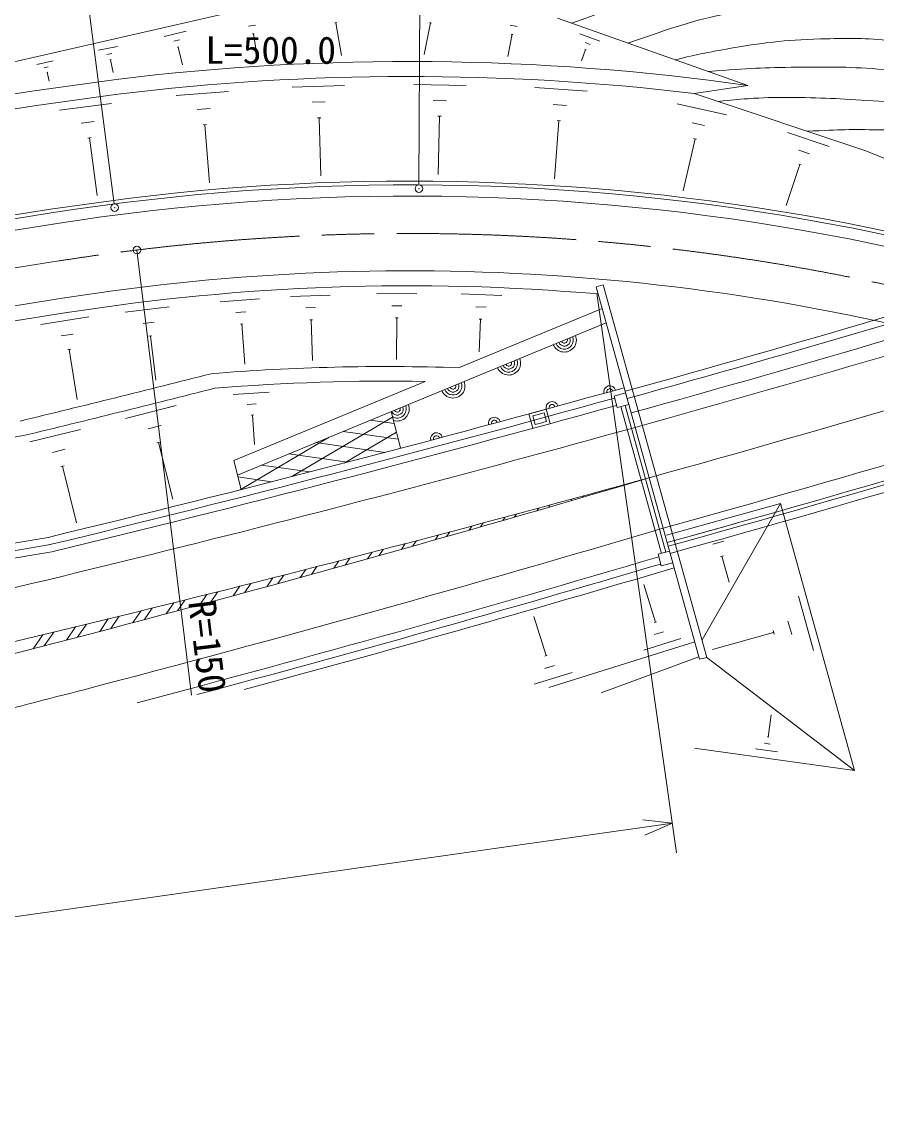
# Model space of a CAD drawing. Units: millimetres, scale not verified. Extents: x 40000 to 680000, y 20000 to 380000.
# Drawn here: x 308688 to 365852, y 266282 to 339980 of the extents above; entities that cross this region are included whole.
import ezdxf
from ezdxf.enums import TextEntityAlignment as Align

# ---------------------------------------------------------------- set-up
doc = ezdxf.new("R2010")
doc.units = ezdxf.units.MM
doc.header["$LTSCALE"] = 1000
doc.header["$PDMODE"] = 32
doc.header["$PDSIZE"] = 500
doc.linetypes.add('CHAIN', pattern=[18.5, 12, -1.5, 3.5, -1.5])
doc.layers.add('M-BGD', color=7, linetype='Continuous', lineweight=13)
doc.layers.add('M-BMK', color=2, linetype='CHAIN', lineweight=13)
doc.styles.add('@ＭＳ ゴシック', font='')
doc.styles.add('ＭＳ ゴシック', font='')
doc.styles.get('@ＭＳ ゴシック').set_extended_font_data('@MS Gothic')
doc.styles.get('ＭＳ ゴシック').set_extended_font_data('MS Gothic')

msp = doc.modelspace()

# ---------------------------------------------------------------- linework, layer by layer
at = {"layer": 'M-BGD'}
for p, q in [((335229, 329088), (335329, 352296)), ((314848, 327816), (312920, 342675)), ((302890, 336111), (321915, 340454)), ((323831, 339703), (324290, 339781)), ((329604, 339918), (329739, 339941)), ((329672, 339929), (330040, 337748)), ((335999, 339927), (335580, 337804)), ((335925, 339941), (336074, 339912)), ((341331, 339773), (341797, 339681)), ((344493, 340239), (357219, 335741)), ((318180, 339020), (319657, 339368)), ((324096, 339181), (324211, 339200)), ((324154, 339190), (324439, 337501)), ((341454, 339167), (341160, 337678)), ((341396, 339179), (341512, 339156)), ((345984, 339182), (347321, 338709)), ((313808, 338088), (315078, 338355)), ((318838, 338707), (319207, 338795)), ((319081, 338297), (319174, 338319)), ((319127, 338308), (319411, 337108)), ((346344, 338603), (346678, 338485)), ((314364, 337807), (314681, 337874)), ((346369, 338143), (346104, 337393)), ((346327, 338158), (346411, 338128)), ((309676, 337147), (310764, 337396)), ((310158, 336914), (310430, 336976)), ((314563, 337451), (314642, 337468)), ((314603, 337460), (314783, 336604)), ((309352, 335359), (314973, 336147)), ((310335, 336611), (310403, 336626)), ((310369, 336619), (310505, 336024)), ((292873, 332754), (309352, 335359)), ((319003, 335065), (322491, 335339)), ((326744, 335625), (330241, 335731)), ((334896, 335813), (338394, 335740)), ((342977, 335597), (346466, 335347)), ((353631, 335202), (357219, 335741)), ((309509, 334371), (315094, 335154)), ((328087, 334616), (328961, 334642)), ((336186, 334736), (337061, 334718)), ((353631, 335202), (365105, 331368)), ((287157, 330838), (309509, 334371)), ((311201, 334092), (314671, 334541)), ((320393, 334121), (321265, 334190)), ((344210, 334456), (345083, 334394)), ((352487, 334512), (355781, 333766)), ((312637, 333219), (313505, 333332)), ((320803, 333100), (321021, 333118)), ((328447, 333576), (328665, 333583)), ((328556, 333580), (328673, 329683)), ((336492, 333680), (336711, 333675)), ((336602, 333677), (336520, 329780)), ((344572, 333378), (344294, 329491)), ((344462, 333386), (344681, 333370)), ((353499, 333244), (354322, 333057)), ((320912, 333109), (321218, 329223)), ((359871, 332590), (362659, 331658)), ((313097, 332220), (313314, 332248)), ((313206, 332234), (313707, 328368)), ((353686, 332162), (352901, 328694)), ((353584, 332185), (353789, 332139)), ((360637, 331404), (361334, 331171)), ((365105, 331368), (384655, 323409)), ((360706, 330451), (359791, 327713)), ((360619, 330480), (360793, 330422)), ((310601, 327457), (315949, 328206)), ((247134, 317425), (310601, 327457)), ((247343, 317205), (310641, 327210)), ((247446, 316462), (310758, 326469)), ((316372, 324730), (320011, 294951)), ((347074, 322273), (347556, 322407)), ((353988, 297379), (347074, 322274)), ((347556, 322407), (354477, 297486)), ((228893, 308467), (311538, 321531)), ((321939, 321263), (324567, 321469)), ((326630, 321618), (329288, 321715)), ((332404, 321817), (335095, 321809)), ((338052, 321795), (340775, 321684)), ((347130, 321825), (352454, 284410)), ((315576, 320568), (318526, 320929)), ((322986, 320552), (323643, 320604)), ((327656, 320857), (328321, 320881)), ((333411, 321007), (334084, 321005)), ((337875, 316856), (347478, 320819)), ((339040, 320936), (339721, 320909)), ((229079, 307484), (311694, 320543)), ((309948, 319756), (313147, 320255)), ((316791, 319819), (317528, 319909)), ((323092, 309684), (347745, 319858)), ((327935, 320068), (328101, 320074)), ((328018, 320071), (328118, 317335)), ((333661, 320199), (333829, 320198)), ((333745, 320198), (333737, 317416)), ((339347, 320105), (339259, 317919)), ((339262, 320109), (339432, 320102)), ((323294, 319783), (323458, 319796)), ((323376, 319790), (323587, 317094)), ((311298, 318983), (312098, 319108)), ((317175, 318968), (317360, 318990)), ((317268, 318979), (317629, 316030)), ((311748, 318070), (311948, 318102)), ((311848, 318086), (312373, 314727)), ((322840, 310652), (335652, 315939)), ((322795, 315068), (325204, 315224)), ((348273, 314966), (348481, 314194)), ((315599, 313474), (319002, 314328)), ((323745, 314404), (324348, 314443)), ((348481, 314194), (349254, 314402)), ((351455, 304446), (348723, 314257)), ((351744, 304527), (349012, 314338)), ((324018, 313696), (324169, 313706)), ((324093, 313701), (324221, 311734)), ((326735, 309583), (333461, 313558)), ((331993, 313357), (333571, 313135)), ((333366, 313924), (333997, 311498)), ((342585, 313773), (342853, 312810)), ((342831, 313633), (342992, 313055)), ((343603, 313843), (343764, 313265)), ((309198, 311903), (312598, 312737)), ((317131, 312773), (317982, 312987)), ((330167, 312604), (333844, 312087)), ((330231, 310487), (333723, 312551)), ((289256, 309044), (308791, 312319)), ((317706, 311832), (317919, 311886)), ((317813, 311859), (318764, 308070)), ((323278, 308701), (329220, 312213)), ((328342, 311850), (332962, 311201)), ((310723, 311196), (311573, 311404)), ((326516, 311097), (330451, 310544)), ((311291, 310254), (311504, 310306)), ((311398, 310280), (312327, 306487)), ((323343, 308716), (322840, 310652)), ((324691, 310344), (327925, 309889)), ((323116, 309555), (325385, 309236)), ((348476, 308906), (348440, 308855)), ((345481, 308085), (345397, 307963)), ((346229, 308289), (346157, 308185)), ((347726, 308700), (347679, 308631)), ((343240, 307475), (343120, 307300)), ((343987, 307678), (343879, 307520)), ((351773, 305669), (359400, 307787)), ((354154, 298651), (359400, 307787)), ((359400, 307787), (364359, 289932)), ((341003, 306872), (340846, 306644)), ((341748, 307072), (341604, 306862)), ((337283, 305878), (337066, 305564)), ((338770, 306274), (338577, 305994)), ((339514, 306473), (339333, 306210)), ((353508, 305632), (356481, 306458)), ((290797, 302216), (310438, 305515)), ((335057, 305290), (334804, 304923)), ((336541, 305682), (336312, 305349)), ((354870, 305050), (355613, 305256)), ((290925, 301732), (310591, 305036)), ((291008, 301239), (310674, 304543)), ((332094, 304514), (331794, 304078)), ((332834, 304707), (332546, 304289)), ((334315, 305095), (334051, 304711)), ((351213, 304382), (351421, 303610)), ((329876, 303938), (329541, 303452)), ((330615, 304129), (330291, 303660)), ((351421, 303610), (352193, 303818)), ((355397, 304235), (355582, 304287)), ((355490, 304261), (355970, 302529)), ((326188, 302991), (325794, 302420)), ((327662, 303368), (327292, 302831)), ((328399, 303557), (328041, 303037)), ((323245, 302244), (322805, 301606)), ((323980, 302430), (323552, 301808)), ((325451, 302803), (325046, 302215)), ((351041, 299842), (350256, 302359)), ((321042, 301690), (320568, 301002)), ((321776, 301874), (321313, 301202)), ((360608, 301571), (361611, 297958)), ((317379, 300779), (316847, 300007)), ((318843, 301141), (318334, 300403)), ((319575, 301324), (319078, 300602)), ((314455, 300060), (313879, 299223)), ((315185, 300239), (314620, 299418)), ((316647, 300598), (316104, 299810)), ((343728, 297605), (342912, 300220)), ((312267, 299527), (311657, 298641)), ((312996, 299704), (312397, 298835)), ((351118, 299866), (350964, 299818)), ((358910, 299275), (358973, 299049)), ((359900, 299915), (360151, 299011)), ((310082, 299000), (309438, 298065)), ((310810, 299175), (310177, 298257)), ((343919, 295475), (353683, 298520)), ((352735, 298748), (350270, 297979)), ((351580, 299199), (350964, 299007)), ((358941, 299162), (354846, 298025)), ((343807, 297629), (343649, 297580)), ((347407, 295125), (353932, 297530)), ((353988, 297379), (354477, 297486)), ((354477, 297486), (364359, 289932)), ((345466, 296481), (342936, 295692)), ((344281, 296944), (343648, 296747)), ((358578, 292160), (358779, 293651)), ((358624, 292154), (358532, 292166)), ((364359, 289932), (353654, 291420)), ((359195, 291177), (357722, 291376)), ((358702, 291693), (358334, 291743)), ((118482, 253136), (352172, 286390)), ((352172, 286390), (350187, 286630)), ((350333, 285605), (352172, 286390))]:
    msp.add_line(p, q, dxfattribs=at)
for points in [[(348273, 314966), (349046, 315174), (349254, 314402)], [(342585, 313773), (343743, 314088), (344010, 313125)], [(351213, 304382), (351985, 304590), (352193, 303818)]]:
    msp.add_lwpolyline(points, dxfattribs=at)
for centre, radius, start, end in [((334561, 175839), 161500, 81.93487, 96.9664), ((334561, 175839), 160500, 83.17616, 96.9664), ((29519, 1465741), 1194000, 285.52063, 288.90655), ((29519, 1465741), 1194500, 285.52063, 288.92966), ((29519, 1465741), 1195500, 285.52063, 288.97526), ((29519, 1465741), 1196500, 285.52062, 289.02006), ((29519, 1465741), 1200000, 285.52051, 289.17083), ((29519, 1465741), 1203500, 285.52064, 289.31449), ((334567, 175840), 153250, 59.89448, 98.98218), ((334567, 175840), 153500, 59.89433, 96.9664), ((29519, 1465741), 1204500, 285.52064, 289.35522), ((29519, 1465741), 1204750, 285.52063, 289.36539), ((29519, 1465741), 1205250, 285.52063, 289.38571), ((334567, 175840), 152500, 59.89448, 98.98218), ((334567, 175840), 147500, 72.19326, 98.98218), ((334567, 175840), 146500, 85.05028, 98.98218), ((344951, 318705), 800, 202.3927, 22.42506), ((344951, 318705), 600, 202.36056, 22.42617), ((344951, 318705), 400, 202.40823, 22.42848), ((344951, 318705), 200, 202.03024, 22.43533), ((332997, 175440), 141500, 88.02426, 94.72985), ((341227, 317168), 800, 202.3927, 22.42506), ((341227, 317168), 600, 202.36056, 22.42617), ((341227, 317168), 400, 202.40823, 22.42848), ((341227, 317168), 200, 202.03024, 22.43533), ((29519, 1465741), 1185750, 283.61077, 284.24665), ((29519, 1465741), 1186750, 283.61077, 284.24702), ((29519, 1465741), 1193750, 283.61055, 285.52063), ((333082, 175462), 140500, 88.95196, 94.69516), ((337503, 315631), 800, 202.3927, 22.42506), ((337503, 315631), 600, 202.36056, 22.42617), ((337503, 315631), 400, 202.40823, 22.42848), ((337503, 315631), 200, 202.03024, 22.43533), ((347986, 315255), 400, 15.52522, 195.48216), ((347986, 315255), 200, 15.83873, 193.266), ((29519, 1465741), 1194250, 283.61055, 285.48219), ((29519, 1465741), 1194750, 283.61055, 285.48202), ((333778, 314094), 400, 202.40823, 22.42848), ((333778, 314094), 600, 237.19256, 22.42617), ((333778, 314094), 800, 251.07466, 22.42506), ((333778, 314094), 200, 202.03024, 22.43533), ((344128, 314197), 400, 15.52522, 195.48216), ((344128, 314197), 200, 15.83873, 193.266), ((340268, 313149), 400, 15.52522, 195.48216), ((340268, 313149), 200, 15.83873, 193.266), ((29519, 1465740), 1193950, 285.21353, 285.25192), ((29519, 1465740), 1194550, 285.21368, 285.25206), ((29519, 1465741), 1196500, 282.32634, 285.52062), ((336404, 312114), 400, 15.52522, 195.48216), ((336404, 312114), 200, 15.83873, 193.266), ((29519, 1465741), 1200000, 282.32634, 285.52063), ((5233, 1473549), 1214209, 284.63794, 286.5263), ((5230, 1473564), 1217724, 284.63495, 286.52337), ((5229, 1473569), 1219478, 284.78235, 286.48425), ((5229, 1473570), 1219980, 284.97034, 286.48367), ((5229, 1473571), 1220481, 285.11833, 286.52108), ((4865, 1475399), 1216092, 282.74617, 284.63271), ((4833, 1475528), 1219725, 283.9018, 284.62968)]:
    msp.add_arc(centre, radius, start, end, dxfattribs=at)
for points, knots in [([(321661, 345419), (324336, 344974), (325186, 344858), (327466, 344756), (330163, 344635), (331684, 344801), (334369, 345076), (336991, 345345), (338450, 345604), (341036, 346111), (342945, 346485), (344006, 346749), (345878, 347280), (348091, 347908), (349262, 348480), (351461, 349157), (353617, 349820), (354820, 350225), (357022, 350720), (359020, 351168), (360154, 351428), (362198, 351549), (363827, 351645), (364751, 351591), (366375, 351430), (368616, 351208), (369871, 350990), (372057, 350447), (374955, 349726), (376504, 349055), (379319, 348059), (381453, 347304), (382621, 346806), (384754, 346048), (388161, 344836), (390101, 344247), (393531, 343099), (396235, 342194), (397741, 341658), (400459, 340794), (403902, 339700), (405849, 339137), (409339, 338203), (410772, 337820), (411579, 337621), (413025, 337291), (413812, 337112), (414066, 337054), (415043, 336848)], [0, 0, 0, 0, 1, 1, 1, 2, 2, 2, 3, 3, 3, 4, 4, 4, 5, 5, 5, 6, 6, 6, 7, 7, 7, 8, 8, 8, 9, 9, 9, 10, 10, 10, 11, 11, 11, 12, 12, 12, 13, 13, 13, 14, 14, 14, 15, 15, 15, 16, 16, 16, 16]), ([(311128, 341129), (317048, 341403), (318701, 341428), (323522, 341978), (326714, 342342), (328498, 342585), (331668, 343106), (335543, 343742), (337704, 344174), (341530, 345059), (345221, 345913), (347251, 346542), (350907, 347536), (353738, 348306), (355257, 349018), (358142, 349554), (360702, 350029), (362200, 350066), (364799, 349906), (366550, 349798), (367527, 349615), (369240, 349237), (372586, 348498), (374426, 347923), (377696, 346899), (380848, 345912), (382586, 345274), (385704, 344183), (388893, 343067), (390684, 342451), (393845, 341259), (396396, 340298), (397768, 339608), (400340, 338705), (403257, 337680), (404912, 337159), (407886, 336317), (413103, 334841), (415011, 334610), (421471, 333471)], [0, 0, 0, 0, 1, 1, 1, 2, 2, 2, 3, 3, 3, 4, 4, 4, 5, 5, 5, 6, 6, 6, 7, 7, 7, 8, 8, 8, 9, 9, 9, 10, 10, 10, 11, 11, 11, 12, 12, 12, 13, 13, 13, 13]), ([(426317, 330710), (422482, 331347), (421469, 331524), (418376, 332123), (414622, 332850), (412498, 333192), (408805, 334183), (403929, 335492), (401297, 336566), (396509, 338171), (392421, 339541), (390152, 340369), (386078, 341781), (382916, 342876), (381190, 343629), (377983, 344588), (375106, 345449), (373484, 345917), (370550, 346557), (368236, 347062), (366942, 347430), (364581, 347620), (362430, 347793), (361203, 347706), (359059, 347460), (355497, 347050), (353565, 346390), (350087, 345518), (347013, 344747), (345340, 344134), (342291, 343271), (340169, 342670), (339500, 342482), (336853, 341748)], [0, 0, 0, 0, 1, 1, 1, 2, 2, 2, 3, 3, 3, 4, 4, 4, 5, 5, 5, 6, 6, 6, 7, 7, 7, 8, 8, 8, 9, 9, 9, 10, 10, 10, 11, 11, 11, 11]), ([(345436, 339906), (347993, 340819), (348676, 341071), (350782, 341729), (352561, 342285), (353540, 342679), (355363, 343063), (357411, 343494), (358573, 343698), (360657, 343895), (361930, 344016), (362649, 344020), (363927, 344020), (365220, 344021), (365947, 344005), (367235, 343897), (369329, 343721), (370499, 343556), (372563, 343163), (375046, 342690), (376380, 342167), (378810, 341474), (381714, 340645), (383317, 340102), (386206, 339223), (389645, 338177), (391571, 337590), (395010, 336544), (396850, 335984), (397880, 335671), (399719, 335111), (402219, 334349), (403613, 333902), (406118, 333161), (408787, 332372), (410262, 331854), (412963, 331183), (416310, 330351), (418236, 330110), (421630, 329500), (423283, 329203), (424225, 329128), (425872, 328803), (427334, 328515), (428144, 328302), (429578, 327894), (431009, 327487), (431489, 327318), (433202, 326718)], [0, 0, 0, 0, 1, 1, 1, 2, 2, 2, 3, 3, 3, 4, 4, 4, 5, 5, 5, 6, 6, 6, 7, 7, 7, 8, 8, 8, 9, 9, 9, 10, 10, 10, 11, 11, 11, 12, 12, 12, 13, 13, 13, 14, 14, 14, 15, 15, 15, 16, 16, 16, 16]), ([(349202, 338575), (352382, 339648), (353327, 340038), (356066, 340590), (357646, 340909), (358531, 341148), (360139, 341250), (362814, 341419), (364334, 341480), (367000, 341210), (369494, 340957), (370874, 340646), (373326, 340118), (375872, 339569), (377258, 339092), (379778, 338434), (382631, 337690), (384229, 337273), (387083, 336528), (389457, 335909), (390788, 335562), (393162, 334942), (396651, 334032), (398593, 333478), (402093, 332612), (405875, 331676), (408026, 331285), (411807, 330345), (414126, 329768), (415425, 329443), (417726, 328798), (420608, 327992), (422221, 327534), (425084, 326664), (426663, 326184), (427543, 325901), (429113, 325393), (430825, 324838), (431805, 324587), (433487, 323947), (435201, 323294), (436229, 323029), (437789, 322062), (439446, 321035), (440349, 320379), (441743, 319016), (442447, 318328), (442766, 317872), (443415, 317132), (445281, 315004), (445845, 314282), (448071, 311579)], [0, 0, 0, 0, 1, 1, 1, 2, 2, 2, 3, 3, 3, 4, 4, 4, 5, 5, 5, 6, 6, 6, 7, 7, 7, 8, 8, 8, 9, 9, 9, 10, 10, 10, 11, 11, 11, 12, 12, 12, 13, 13, 13, 14, 14, 14, 15, 15, 15, 16, 16, 16, 17, 17, 17, 17]), ([(446994, 309722), (444860, 311712), (444184, 312267), (442616, 314113), (441753, 315129), (441391, 315799), (440496, 316789), (439436, 317961), (438773, 318565), (437522, 319530), (436299, 320474), (435487, 320840), (434080, 321476), (431097, 322825), (429306, 323295), (426208, 324352), (421798, 325858), (419304, 326637), (414844, 327987), (412169, 328798), (410649, 329181), (407950, 329905), (404387, 330862), (402388, 331392), (398802, 332258), (394498, 333297), (392068, 333802), (387736, 334719), (385637, 335164), (384445, 335334), (382344, 335774), (378730, 336532), (376738, 337114), (373107, 337783), (370545, 338255), (369106, 338551), (366510, 338768), (364787, 338912), (363812, 338894), (362083, 338847), (359601, 338779), (358207, 338600), (355762, 338166), (354424, 337929), (353956, 337844), (352356, 337460)], [0, 0, 0, 0, 1, 1, 1, 2, 2, 2, 3, 3, 3, 4, 4, 4, 5, 5, 5, 6, 6, 6, 7, 7, 7, 8, 8, 8, 9, 9, 9, 10, 10, 10, 11, 11, 11, 12, 12, 12, 13, 13, 13, 14, 14, 14, 15, 15, 15, 15]), ([(354587, 336672), (357412, 336877), (358205, 336937), (360529, 336960), (362798, 336983), (364075, 336992), (366336, 336803), (369449, 336543), (371191, 336324), (374267, 335781), (376414, 335401), (377582, 335016), (379714, 334558), (381312, 334215), (382206, 334010), (383814, 333718), (386106, 333303), (387410, 333193), (389705, 332801), (392249, 332366), (393670, 332092), (396199, 331575), (398543, 331095), (399851, 330797), (402179, 330242), (403758, 329866), (404642, 329651), (406211, 329232), (408848, 328528), (410324, 328129), (412937, 327342), (415804, 326478), (417431, 326046), (420234, 324993), (421969, 324341), (422878, 323820), (424602, 323139), (426533, 322376), (427683, 322132), (429612, 321361), (431368, 320659), (432403, 320344), (434030, 319379), (435358, 318592), (436005, 317982), (437109, 316903), (437960, 316072), (438307, 315485), (439058, 314562), (439888, 313542), (440285, 312914), (441151, 311923), (442771, 310072), (443556, 309541), (445821, 307698)], [0, 0, 0, 0, 1, 1, 1, 2, 2, 2, 3, 3, 3, 4, 4, 4, 5, 5, 5, 6, 6, 6, 7, 7, 7, 8, 8, 8, 9, 9, 9, 10, 10, 10, 11, 11, 11, 12, 12, 12, 13, 13, 13, 14, 14, 14, 15, 15, 15, 16, 16, 16, 17, 17, 17, 18, 18, 18, 18]), ([(444930, 306163), (442254, 308207), (441308, 308799), (439396, 310910), (438369, 312044), (437946, 312810), (436920, 313944), (435710, 315283), (434999, 316021), (433587, 317146), (432168, 318278), (431299, 318831), (429708, 319706), (428293, 320484), (427415, 320752), (425917, 321358), (424098, 322094), (423052, 322438), (421219, 323141), (418224, 324289), (416604, 325090), (413563, 326108), (410773, 327043), (409170, 327451), (406311, 328151), (404370, 328626), (403256, 328776), (401289, 329131), (397191, 329872), (394873, 330156), (390761, 330816), (387347, 331365), (385427, 331622), (382022, 332224), (379621, 332649), (378294, 332990), (375896, 333433), (373970, 333788), (372899, 334044), (370956, 334292), (368870, 334559), (367687, 334579), (365588, 334708), (363369, 334845), (362124, 334930), (359901, 334936), (358859, 334938), (358274, 334929), (357234, 334855), (356458, 334799), (356195, 334774), (355250, 334661)], [0, 0, 0, 0, 1, 1, 1, 2, 2, 2, 3, 3, 3, 4, 4, 4, 5, 5, 5, 6, 6, 6, 7, 7, 7, 8, 8, 8, 9, 9, 9, 10, 10, 10, 11, 11, 11, 12, 12, 12, 13, 13, 13, 14, 14, 14, 15, 15, 15, 16, 16, 16, 17, 17, 17, 17]), ([(361187, 332677), (363457, 332788), (364109, 332804), (365981, 332771), (368323, 332730), (369637, 332628), (371962, 332344), (373921, 332104), (375003, 331859), (376946, 331516), (378944, 331163), (380047, 330872), (382052, 330563), (384273, 330222), (385538, 330180), (387766, 329888), (389616, 329645), (390655, 329522), (392497, 329216), (394767, 328838), (396038, 328616), (398290, 328143), (400118, 327759), (401140, 327533), (402951, 327076), (405285, 326486), (406590, 326141), (408894, 325442), (411437, 324670), (412860, 324225), (415354, 323307), (417017, 322694), (417952, 322347), (419551, 321585), (420826, 320978), (421386, 320340), (422681, 319777), (423749, 319313), (424431, 319280), (425524, 318876), (426698, 318442), (427360, 318195), (428475, 317627), (429794, 316956), (430511, 316524), (431711, 315659), (432953, 314763), (433615, 314202), (434689, 313111), (435687, 312099), (436119, 311414), (437098, 310384), (439524, 307832), (440693, 307148), (444054, 304651)], [0, 0, 0, 0, 1, 1, 1, 2, 2, 2, 3, 3, 3, 4, 4, 4, 5, 5, 5, 6, 6, 6, 7, 7, 7, 8, 8, 8, 9, 9, 9, 10, 10, 10, 11, 11, 11, 12, 12, 12, 13, 13, 13, 14, 14, 14, 15, 15, 15, 16, 16, 16, 17, 17, 17, 18, 18, 18, 18])]:
    msp.add_open_spline(points, degree=3, knots=knots, dxfattribs=at)
for p in [(335227, 328838), (314880, 327568), (316372, 324730), (316373, 324730)]:
    msp.add_point(p, dxfattribs=at)
at = {"layer": 'M-BMK'}
msp.add_line((284664, 319814), (311148, 324000), dxfattribs=at)
msp.add_arc((334567, 175840), 150000, 71.59948, 98.98218, dxfattribs=at)

# ---------------------------------------------------------------- texts
at = {"layer": 'M-BGD', "style": '@ＭＳ ゴシック'}
msp.add_text('L=500.0', height=1833, dxfattribs=at).set_placement((325316, 339019), align=Align.TOP_CENTER)
at = {"layer": 'M-BGD', "style": 'ＭＳ ゴシック'}
msp.add_text('R=150', height=1833, rotation=276.968, dxfattribs=at).set_placement((320011, 294951), align=Align.BOTTOM_RIGHT)

doc.saveas('drawing.dxf')
